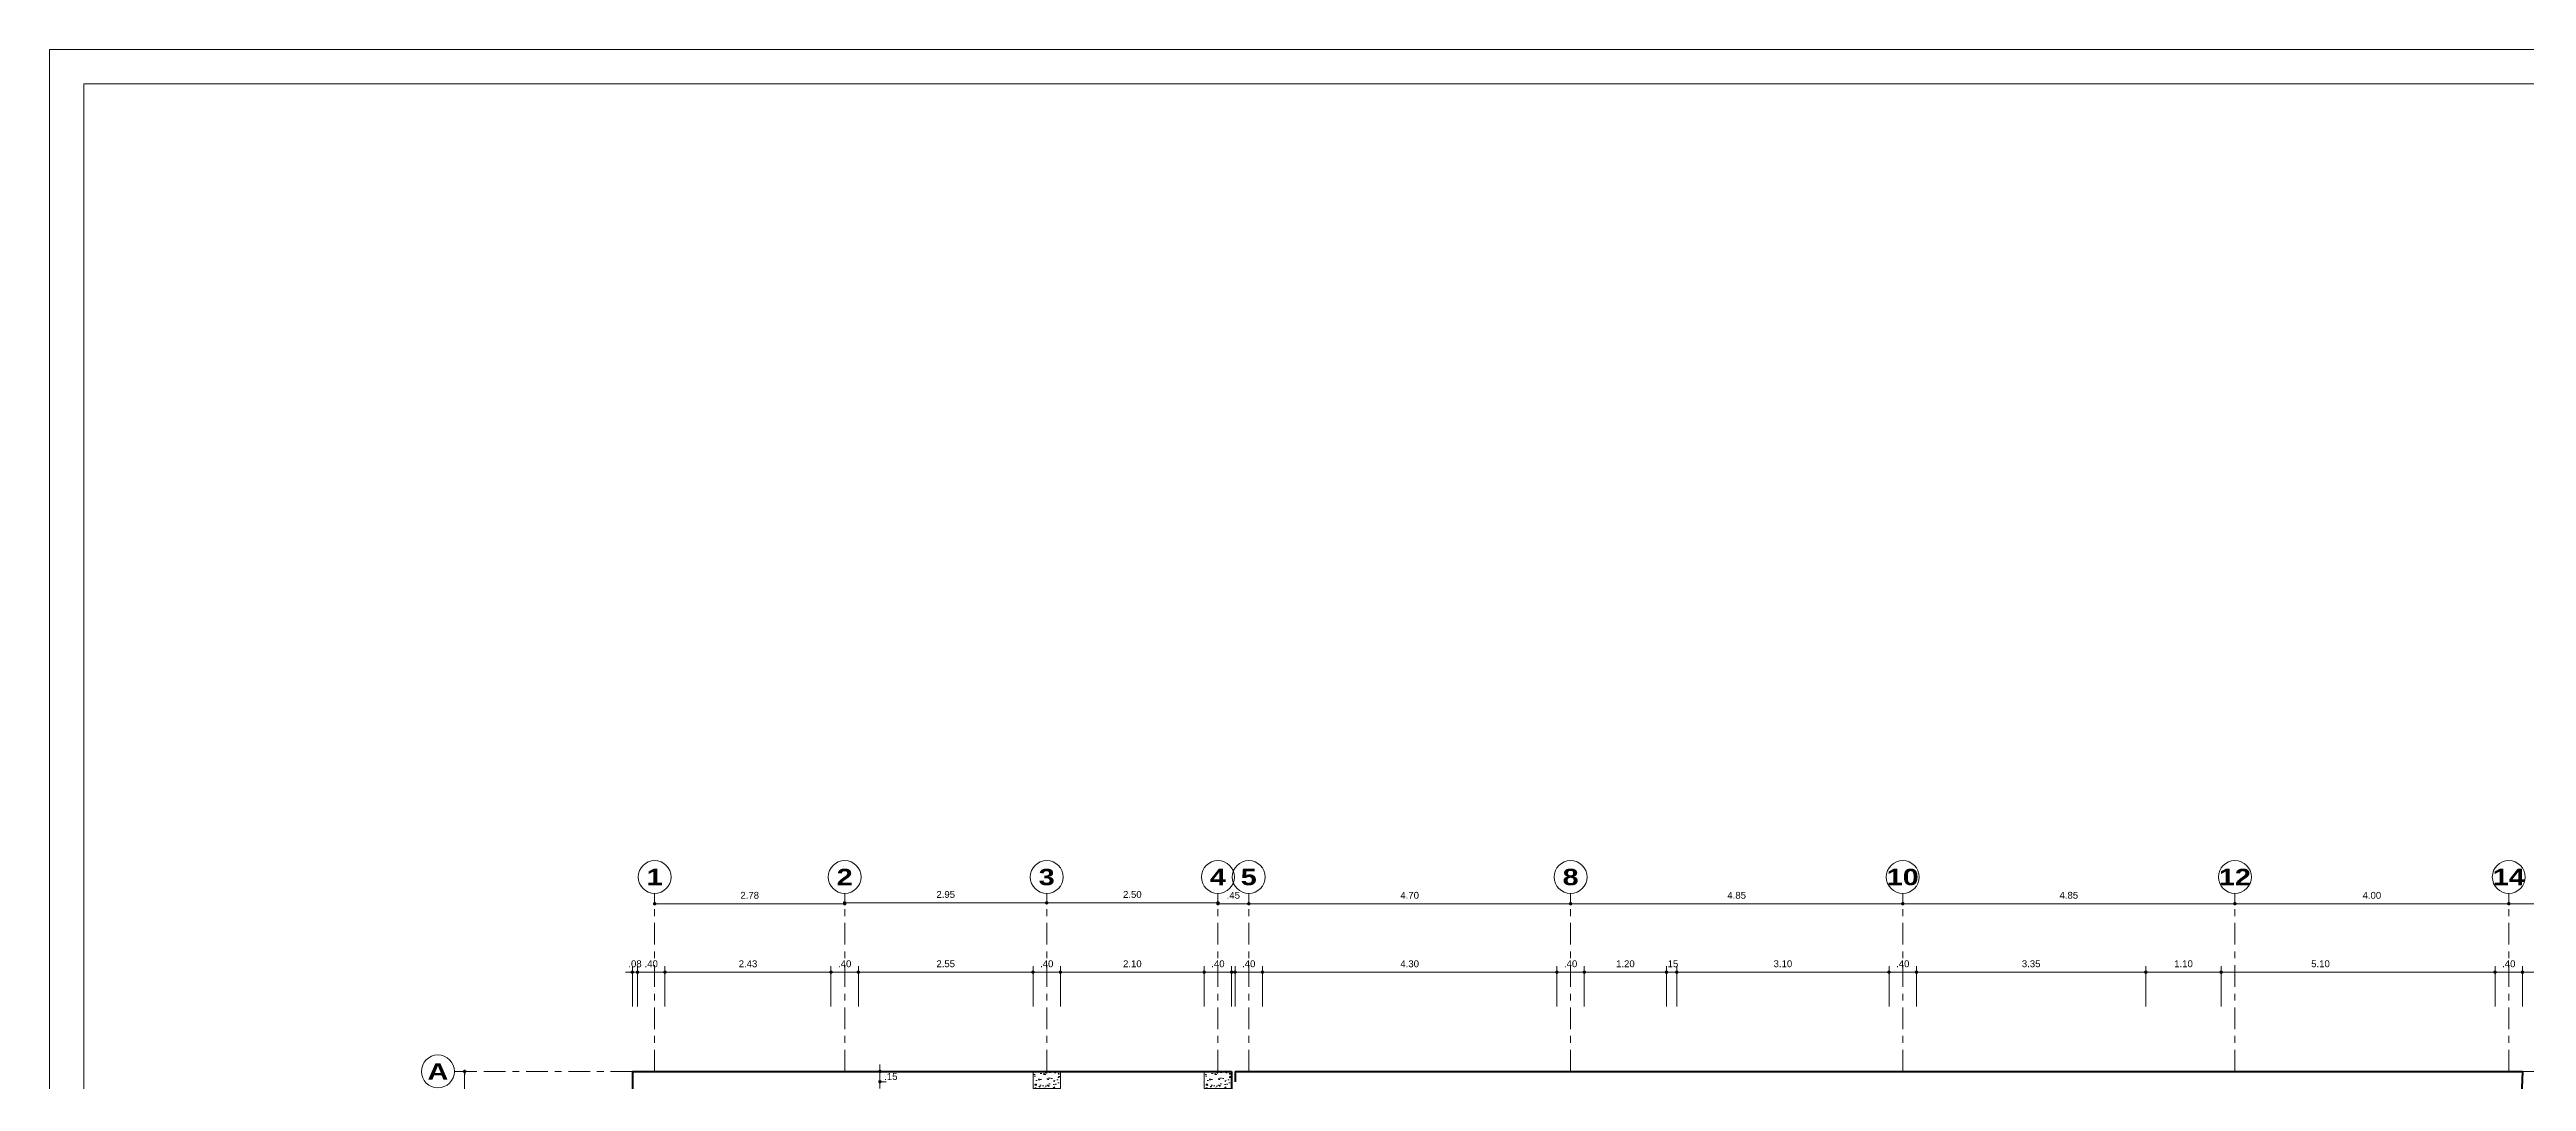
# Model space of a CAD drawing. Header units: millimetres. Extents: x 2178 to 2304, y 1220 to 1359.
# Drawn here: x 2244.6 to 2280.77, y 1343.62 to 1358.69 of the extents above; entities that cross this region are included whole.
import ezdxf
from ezdxf.enums import TextEntityAlignment as Align

# ---------------------------------------------------------------- set-up
doc = ezdxf.new("R2010")
doc.units = ezdxf.units.MM
doc.linetypes.add('CENTER', pattern=[50.8, 31.75, -6.35, 6.35, -6.35])
doc.layers.get('0').update_dxf_attribs({"lineweight": 0})
for name, color, linetype, lineweight in [('COTAS', 40, 'Continuous', 20), ('Ejes22', 50, 'CENTER', 9), ('muros bajos', 2, 'Continuous', 25), ('PLUMA 4', 5, 'Continuous', 40), ('PLUMA 7', 10, 'Continuous', 0)]:
    doc.layers.add(name, color=color, linetype=linetype, lineweight=lineweight)
doc.styles.add('ARIAL', font='arial.ttf')
doc.styles.add('ARIALCH', font='arialbd.ttf', dxfattribs={"width": 1.25})
doc.dimstyles.new('RPM 50', dxfattribs={"dimtxt": 0.1, "dimasz": 0.05, "dimexe": 0.0885, "dimexo": 0.1535, "dimgap": 0.071, "dimtad": 2, "dimtih": 1, "dimtoh": 1, "dimzin": 4, "dimdsep": 46, "dimtxsty": 'ARIAL', "dimblk": 'DOT', "dimcen": 0.4, "dimdle": 0.25, "dimclrd": 8, "dimclre": 8, "dimclrt": 9, "dimadec": 0, "dimazin": 0, "dimtfac": 1, "dimtix": 1, "dimtmove": 0, "dimatfit": 3, "dimldrblk": 'DOT', "dimfxl": 0, "dimlwd": 0, "dimlwe": 0, "dimarcsym": 0})

# ---------------------------------------------------------------- blocks, each defined once
blk = doc.blocks.new('_DOT')
at = {"color": 0, "linetype": 'ByBlock'}
blk.add_line((-0.5, 0), (-1, 0), dxfattribs=at)
at = {"color": 0, "linetype": 'ByBlock', "const_width": 0.5}
blk.add_lwpolyline([(-0.25, 0, 1), (0.25, 0, 1)], format="xyb", close=True, dxfattribs=at)
blk = doc.blocks.new('*D794')
at = {"layer": 'Defpoints', "color": 0}
for p in [(2250.662, 1343.766), (2250.662, 1343.766), (2250.662, 1340.191)]:
    blk.add_point(p, dxfattribs=at)
at = {"layer": 'muros bajos', "color": 8, "lineweight": 0}
for p, q in [((2250.662, 1343.766), (2250.751, 1343.766)), ((2250.662, 1340.241), (2250.662, 1343.716)), ((2250.662, 1340.191), (2250.751, 1340.191))]:
    blk.add_line(p, q, dxfattribs=at)
at = {"layer": 'muros bajos', "color": 8, "lineweight": 0, "xscale": 0.05, "yscale": 0.05, "zscale": 0.05}
for p, rotation in [((2250.662, 1343.766), 90), ((2250.662, 1340.191), 270)]:
    blk.add_blockref('_DOT', p, dxfattribs=dict(at, rotation=rotation))
at = {"layer": 'muros bajos', "color": 9, "insert": (2250.863, 1341.978), "char_height": 0.1, "attachment_point": 5, "style": 'ARIAL'}
blk.add_mtext('3.58', dxfattribs=at)
blk = doc.blocks.new('*D796')
at = {"color": 8, "lineweight": 0}
for p, q in [((2253.437, 1346.216), (2253.437, 1346.304)), ((2253.487, 1346.216), (2256.162, 1346.216)), ((2256.212, 1346.216), (2256.212, 1346.304))]:
    blk.add_line(p, q, dxfattribs=at)
at = {"layer": 'Defpoints', "color": 0}
for p in [(2256.212, 1346.216), (2253.437, 1346.14), (2256.212, 1346.14)]:
    blk.add_point(p, dxfattribs=at)
at = {"color": 8, "lineweight": 0, "xscale": 0.05, "yscale": 0.05, "zscale": 0.05, "rotation": 180}
blk.add_blockref('_DOT', (2253.437, 1346.216), dxfattribs=at)
at = {"color": 8, "lineweight": 0, "xscale": 0.05, "yscale": 0.05, "zscale": 0.05}
blk.add_blockref('_DOT', (2256.212, 1346.216), dxfattribs=at)
at = {"color": 9, "insert": (2254.825, 1346.338), "char_height": 0.1, "attachment_point": 5, "style": 'ARIAL'}
blk.add_mtext('2.78', dxfattribs=at)
blk = doc.blocks.new('*D856')
at = {"color": 8, "lineweight": 0}
for p, q in [((2256.212, 1346.229), (2256.212, 1346.317)), ((2256.262, 1346.229), (2259.112, 1346.229)), ((2259.162, 1346.229), (2259.162, 1346.317))]:
    blk.add_line(p, q, dxfattribs=at)
at = {"layer": 'Defpoints', "color": 0}
for p in [(2259.162, 1346.229), (2259.162, 1346.229), (2256.212, 1346.14)]:
    blk.add_point(p, dxfattribs=at)
at = {"color": 8, "lineweight": 0, "xscale": 0.05, "yscale": 0.05, "zscale": 0.05, "rotation": 180}
blk.add_blockref('_DOT', (2256.212, 1346.229), dxfattribs=at)
at = {"color": 8, "lineweight": 0, "xscale": 0.05, "yscale": 0.05, "zscale": 0.05}
blk.add_blockref('_DOT', (2259.162, 1346.229), dxfattribs=at)
at = {"color": 9, "insert": (2257.687, 1346.351), "char_height": 0.1, "attachment_point": 5, "style": 'ARIAL'}
blk.add_mtext('2.95', dxfattribs=at)
blk = doc.blocks.new('*D857')
at = {"color": 8, "lineweight": 0}
for p, q in [((2259.162, 1346.229), (2259.162, 1346.317)), ((2259.212, 1346.229), (2261.612, 1346.229)), ((2261.662, 1346.229), (2261.662, 1346.317))]:
    blk.add_line(p, q, dxfattribs=at)
at = {"layer": 'Defpoints', "color": 0}
for p in [(2259.162, 1346.229), (2261.662, 1346.229), (2261.662, 1346.216)]:
    blk.add_point(p, dxfattribs=at)
at = {"color": 8, "lineweight": 0, "xscale": 0.05, "yscale": 0.05, "zscale": 0.05, "rotation": 180}
blk.add_blockref('_DOT', (2259.162, 1346.229), dxfattribs=at)
at = {"color": 8, "lineweight": 0, "xscale": 0.05, "yscale": 0.05, "zscale": 0.05}
blk.add_blockref('_DOT', (2261.662, 1346.229), dxfattribs=at)
at = {"color": 9, "insert": (2260.412, 1346.351), "char_height": 0.1, "attachment_point": 5, "style": 'ARIAL'}
blk.add_mtext('2.50', dxfattribs=at)
blk = doc.blocks.new('*D858')
at = {"color": 8, "lineweight": 0}
for p, q in [((2261.662, 1346.216), (2261.662, 1346.304)), ((2261.712, 1346.216), (2262.062, 1346.216)), ((2262.112, 1346.216), (2262.112, 1346.304))]:
    blk.add_line(p, q, dxfattribs=at)
at = {"layer": 'Defpoints', "color": 0}
for p in [(2261.662, 1346.216), (2262.112, 1346.216), (2262.112, 1346.216)]:
    blk.add_point(p, dxfattribs=at)
at = {"color": 8, "lineweight": 0, "xscale": 0.05, "yscale": 0.05, "zscale": 0.05, "rotation": 180}
blk.add_blockref('_DOT', (2261.662, 1346.216), dxfattribs=at)
at = {"color": 8, "lineweight": 0, "xscale": 0.05, "yscale": 0.05, "zscale": 0.05}
blk.add_blockref('_DOT', (2262.112, 1346.216), dxfattribs=at)
at = {"color": 9, "insert": (2261.887, 1346.338), "char_height": 0.1, "attachment_point": 5, "style": 'ARIAL'}
blk.add_mtext('.45', dxfattribs=at)
blk = doc.blocks.new('*D859')
at = {"color": 8, "lineweight": 0}
for p, q in [((2262.112, 1346.216), (2262.112, 1346.304)), ((2262.162, 1346.216), (2266.762, 1346.216)), ((2266.812, 1346.216), (2266.812, 1346.304))]:
    blk.add_line(p, q, dxfattribs=at)
at = {"layer": 'Defpoints', "color": 0}
for p in [(2262.112, 1346.216), (2266.812, 1346.216), (2266.812, 1346.216)]:
    blk.add_point(p, dxfattribs=at)
at = {"color": 8, "lineweight": 0, "xscale": 0.05, "yscale": 0.05, "zscale": 0.05, "rotation": 180}
blk.add_blockref('_DOT', (2262.112, 1346.216), dxfattribs=at)
at = {"color": 8, "lineweight": 0, "xscale": 0.05, "yscale": 0.05, "zscale": 0.05}
blk.add_blockref('_DOT', (2266.812, 1346.216), dxfattribs=at)
at = {"color": 9, "insert": (2264.462, 1346.338), "char_height": 0.1, "attachment_point": 5, "style": 'ARIAL'}
blk.add_mtext('4.70', dxfattribs=at)
blk = doc.blocks.new('*D860')
at = {"color": 8, "lineweight": 0}
for p, q in [((2266.812, 1346.216), (2266.812, 1346.304)), ((2266.862, 1346.216), (2271.612, 1346.216)), ((2271.662, 1346.216), (2271.662, 1346.304))]:
    blk.add_line(p, q, dxfattribs=at)
at = {"layer": 'Defpoints', "color": 0}
for p in [(2266.812, 1346.216), (2271.662, 1346.216), (2271.662, 1346.216)]:
    blk.add_point(p, dxfattribs=at)
at = {"color": 8, "lineweight": 0, "xscale": 0.05, "yscale": 0.05, "zscale": 0.05, "rotation": 180}
blk.add_blockref('_DOT', (2266.812, 1346.216), dxfattribs=at)
at = {"color": 8, "lineweight": 0, "xscale": 0.05, "yscale": 0.05, "zscale": 0.05}
blk.add_blockref('_DOT', (2271.662, 1346.216), dxfattribs=at)
at = {"color": 9, "insert": (2269.237, 1346.338), "char_height": 0.1, "attachment_point": 5, "style": 'ARIAL'}
blk.add_mtext('4.85', dxfattribs=at)
blk = doc.blocks.new('*D861')
at = {"color": 8, "lineweight": 0}
for p, q in [((2271.662, 1346.216), (2271.662, 1346.304)), ((2271.712, 1346.216), (2276.462, 1346.216)), ((2276.512, 1346.216), (2276.512, 1346.304))]:
    blk.add_line(p, q, dxfattribs=at)
at = {"layer": 'Defpoints', "color": 0}
for p in [(2271.662, 1346.216), (2276.512, 1346.216), (2276.512, 1346.216)]:
    blk.add_point(p, dxfattribs=at)
at = {"color": 8, "lineweight": 0, "xscale": 0.05, "yscale": 0.05, "zscale": 0.05, "rotation": 180}
blk.add_blockref('_DOT', (2271.662, 1346.216), dxfattribs=at)
at = {"color": 8, "lineweight": 0, "xscale": 0.05, "yscale": 0.05, "zscale": 0.05}
blk.add_blockref('_DOT', (2276.512, 1346.216), dxfattribs=at)
at = {"color": 9, "insert": (2274.087, 1346.338), "char_height": 0.1, "attachment_point": 5, "style": 'ARIAL'}
blk.add_mtext('4.85', dxfattribs=at)
blk = doc.blocks.new('*D862')
at = {"color": 8, "lineweight": 0}
for p, q in [((2276.512, 1346.216), (2276.512, 1346.304)), ((2276.562, 1346.216), (2280.461, 1346.216)), ((2280.511, 1346.216), (2280.511, 1346.304))]:
    blk.add_line(p, q, dxfattribs=at)
at = {"layer": 'Defpoints', "color": 0}
for p in [(2276.512, 1346.216), (2280.511, 1346.216), (2280.511, 1346.216)]:
    blk.add_point(p, dxfattribs=at)
at = {"color": 8, "lineweight": 0, "xscale": 0.05, "yscale": 0.05, "zscale": 0.05, "rotation": 180}
blk.add_blockref('_DOT', (2276.512, 1346.216), dxfattribs=at)
at = {"color": 8, "lineweight": 0, "xscale": 0.05, "yscale": 0.05, "zscale": 0.05}
blk.add_blockref('_DOT', (2280.511, 1346.216), dxfattribs=at)
at = {"color": 9, "insert": (2278.512, 1346.338), "char_height": 0.1, "attachment_point": 5, "style": 'ARIAL'}
blk.add_mtext('4.00', dxfattribs=at)
blk = doc.blocks.new('*D863')
at = {"color": 8, "lineweight": 0}
for p, q in [((2280.511, 1346.216), (2280.511, 1346.304)), ((2280.561, 1346.216), (2285.612, 1346.216)), ((2285.662, 1346.127), (2285.662, 1346.304))]:
    blk.add_line(p, q, dxfattribs=at)
at = {"layer": 'Defpoints', "color": 0}
for p in [(2280.511, 1346.216), (2285.662, 1346.216), (2285.662, 1345.973)]:
    blk.add_point(p, dxfattribs=at)
at = {"color": 8, "lineweight": 0, "xscale": 0.05, "yscale": 0.05, "zscale": 0.05, "rotation": 180}
blk.add_blockref('_DOT', (2280.511, 1346.216), dxfattribs=at)
at = {"color": 8, "lineweight": 0, "xscale": 0.05, "yscale": 0.05, "zscale": 0.05}
blk.add_blockref('_DOT', (2285.662, 1346.216), dxfattribs=at)
at = {"color": 9, "insert": (2283.087, 1346.338), "char_height": 0.1, "attachment_point": 5, "style": 'ARIAL'}
blk.add_mtext('5.15', dxfattribs=at)
blk = doc.blocks.new('*D870')
at = {"color": 8, "lineweight": 0}
for p, q in [((2253.062, 1345.216), (2253.012, 1345.216)), ((2253.112, 1344.716), (2253.112, 1345.304)), ((2253.112, 1345.216), (2253.187, 1345.216)), ((2253.187, 1344.716), (2253.187, 1345.304)), ((2253.237, 1345.216), (2253.287, 1345.216))]:
    blk.add_line(p, q, dxfattribs=at)
at = {"layer": 'Defpoints', "color": 0}
for p in [(2253.187, 1345.216), (2253.112, 1343.766), (2253.187, 1343.766)]:
    blk.add_point(p, dxfattribs=at)
at = {"color": 8, "lineweight": 0, "xscale": 0.05, "yscale": 0.05, "zscale": 0.05}
blk.add_blockref('_DOT', (2253.112, 1345.216), dxfattribs=at)
at = {"color": 8, "lineweight": 0, "xscale": 0.05, "yscale": 0.05, "zscale": 0.05, "rotation": 180}
blk.add_blockref('_DOT', (2253.187, 1345.216), dxfattribs=at)
at = {"color": 9, "insert": (2253.15, 1345.338), "char_height": 0.1, "attachment_point": 5, "style": 'ARIAL'}
blk.add_mtext('.08', dxfattribs=at)
blk = doc.blocks.new('*D829')
at = {"color": 8, "lineweight": 0}
for p, q in [((2253.187, 1344.716), (2253.187, 1345.304)), ((2253.237, 1345.216), (2253.537, 1345.216)), ((2253.587, 1344.716), (2253.587, 1345.304))]:
    blk.add_line(p, q, dxfattribs=at)
at = {"layer": 'Defpoints', "color": 0}
for p in [(2253.587, 1345.216), (2253.187, 1343.766), (2253.587, 1343.766)]:
    blk.add_point(p, dxfattribs=at)
at = {"color": 8, "lineweight": 0, "xscale": 0.05, "yscale": 0.05, "zscale": 0.05, "rotation": 180}
blk.add_blockref('_DOT', (2253.187, 1345.216), dxfattribs=at)
at = {"color": 8, "lineweight": 0, "xscale": 0.05, "yscale": 0.05, "zscale": 0.05}
blk.add_blockref('_DOT', (2253.587, 1345.216), dxfattribs=at)
at = {"color": 9, "insert": (2253.387, 1345.338), "char_height": 0.1, "attachment_point": 5, "style": 'ARIAL'}
blk.add_mtext('.40', dxfattribs=at)
blk = doc.blocks.new('*D830')
at = {"color": 8, "lineweight": 0}
for p, q in [((2253.587, 1344.716), (2253.587, 1345.304)), ((2253.637, 1345.216), (2255.962, 1345.216)), ((2256.012, 1344.716), (2256.012, 1345.304))]:
    blk.add_line(p, q, dxfattribs=at)
at = {"layer": 'Defpoints', "color": 0}
for p in [(2256.012, 1345.216), (2253.587, 1343.766), (2256.012, 1343.766)]:
    blk.add_point(p, dxfattribs=at)
at = {"color": 8, "lineweight": 0, "xscale": 0.05, "yscale": 0.05, "zscale": 0.05, "rotation": 180}
blk.add_blockref('_DOT', (2253.587, 1345.216), dxfattribs=at)
at = {"color": 8, "lineweight": 0, "xscale": 0.05, "yscale": 0.05, "zscale": 0.05}
blk.add_blockref('_DOT', (2256.012, 1345.216), dxfattribs=at)
at = {"color": 9, "insert": (2254.8, 1345.338), "char_height": 0.1, "attachment_point": 5, "style": 'ARIAL'}
blk.add_mtext('2.43', dxfattribs=at)
blk = doc.blocks.new('*D831')
at = {"color": 8, "lineweight": 0}
for p, q in [((2256.012, 1344.716), (2256.012, 1345.304)), ((2256.062, 1345.216), (2256.362, 1345.216)), ((2256.412, 1344.716), (2256.412, 1345.304))]:
    blk.add_line(p, q, dxfattribs=at)
at = {"layer": 'Defpoints', "color": 0}
for p in [(2256.412, 1345.216), (2256.012, 1343.766), (2256.412, 1343.766)]:
    blk.add_point(p, dxfattribs=at)
at = {"color": 8, "lineweight": 0, "xscale": 0.05, "yscale": 0.05, "zscale": 0.05, "rotation": 180}
blk.add_blockref('_DOT', (2256.012, 1345.216), dxfattribs=at)
at = {"color": 8, "lineweight": 0, "xscale": 0.05, "yscale": 0.05, "zscale": 0.05}
blk.add_blockref('_DOT', (2256.412, 1345.216), dxfattribs=at)
at = {"color": 9, "insert": (2256.212, 1345.338), "char_height": 0.1, "attachment_point": 5, "style": 'ARIAL'}
blk.add_mtext('.40', dxfattribs=at)
blk = doc.blocks.new('*D871')
at = {"color": 8, "lineweight": 0}
for p, q in [((2256.412, 1344.716), (2256.412, 1345.304)), ((2256.462, 1345.216), (2258.912, 1345.216)), ((2258.962, 1344.716), (2258.962, 1345.304))]:
    blk.add_line(p, q, dxfattribs=at)
at = {"layer": 'Defpoints', "color": 0}
for p in [(2258.962, 1345.216), (2256.412, 1343.766), (2258.962, 1343.766)]:
    blk.add_point(p, dxfattribs=at)
at = {"color": 8, "lineweight": 0, "xscale": 0.05, "yscale": 0.05, "zscale": 0.05, "rotation": 180}
blk.add_blockref('_DOT', (2256.412, 1345.216), dxfattribs=at)
at = {"color": 8, "lineweight": 0, "xscale": 0.05, "yscale": 0.05, "zscale": 0.05}
blk.add_blockref('_DOT', (2258.962, 1345.216), dxfattribs=at)
at = {"color": 9, "insert": (2257.687, 1345.338), "char_height": 0.1, "attachment_point": 5, "style": 'ARIAL'}
blk.add_mtext('2.55', dxfattribs=at)
blk = doc.blocks.new('*D872')
at = {"color": 8, "lineweight": 0}
for p, q in [((2258.962, 1344.716), (2258.962, 1345.304)), ((2259.012, 1345.216), (2259.312, 1345.216)), ((2259.362, 1344.716), (2259.362, 1345.304))]:
    blk.add_line(p, q, dxfattribs=at)
at = {"layer": 'Defpoints', "color": 0}
for p in [(2259.362, 1345.216), (2258.962, 1343.766), (2259.362, 1343.766)]:
    blk.add_point(p, dxfattribs=at)
at = {"color": 8, "lineweight": 0, "xscale": 0.05, "yscale": 0.05, "zscale": 0.05, "rotation": 180}
blk.add_blockref('_DOT', (2258.962, 1345.216), dxfattribs=at)
at = {"color": 8, "lineweight": 0, "xscale": 0.05, "yscale": 0.05, "zscale": 0.05}
blk.add_blockref('_DOT', (2259.362, 1345.216), dxfattribs=at)
at = {"color": 9, "insert": (2259.162, 1345.338), "char_height": 0.1, "attachment_point": 5, "style": 'ARIAL'}
blk.add_mtext('.40', dxfattribs=at)
blk = doc.blocks.new('*D873')
at = {"color": 8, "lineweight": 0}
for p, q in [((2261.462, 1344.716), (2261.462, 1345.304)), ((2261.512, 1345.216), (2261.812, 1345.216)), ((2261.862, 1344.716), (2261.862, 1345.304))]:
    blk.add_line(p, q, dxfattribs=at)
at = {"layer": 'Defpoints', "color": 0}
for p in [(2261.862, 1345.216), (2261.462, 1343.766), (2261.862, 1343.766)]:
    blk.add_point(p, dxfattribs=at)
at = {"color": 8, "lineweight": 0, "xscale": 0.05, "yscale": 0.05, "zscale": 0.05, "rotation": 180}
blk.add_blockref('_DOT', (2261.462, 1345.216), dxfattribs=at)
at = {"color": 8, "lineweight": 0, "xscale": 0.05, "yscale": 0.05, "zscale": 0.05}
blk.add_blockref('_DOT', (2261.862, 1345.216), dxfattribs=at)
at = {"color": 9, "insert": (2261.662, 1345.338), "char_height": 0.1, "attachment_point": 5, "style": 'ARIAL'}
blk.add_mtext('.40', dxfattribs=at)
blk = doc.blocks.new('*D832')
at = {"color": 8, "lineweight": 0}
for p, q in [((2261.912, 1344.716), (2261.912, 1345.304)), ((2261.962, 1345.216), (2262.262, 1345.216)), ((2262.312, 1344.716), (2262.312, 1345.304))]:
    blk.add_line(p, q, dxfattribs=at)
at = {"layer": 'Defpoints', "color": 0}
for p in [(2262.312, 1345.216), (2261.912, 1343.766), (2262.312, 1343.766)]:
    blk.add_point(p, dxfattribs=at)
at = {"color": 8, "lineweight": 0, "xscale": 0.05, "yscale": 0.05, "zscale": 0.05, "rotation": 180}
blk.add_blockref('_DOT', (2261.912, 1345.216), dxfattribs=at)
at = {"color": 8, "lineweight": 0, "xscale": 0.05, "yscale": 0.05, "zscale": 0.05}
blk.add_blockref('_DOT', (2262.312, 1345.216), dxfattribs=at)
at = {"color": 9, "insert": (2262.112, 1345.338), "char_height": 0.1, "attachment_point": 5, "style": 'ARIAL'}
blk.add_mtext('.40', dxfattribs=at)
blk = doc.blocks.new('*D833')
at = {"color": 8, "lineweight": 0}
for p, q in [((2262.312, 1344.716), (2262.312, 1345.304)), ((2262.362, 1345.216), (2266.562, 1345.216)), ((2266.612, 1344.716), (2266.612, 1345.304))]:
    blk.add_line(p, q, dxfattribs=at)
at = {"layer": 'Defpoints', "color": 0}
for p in [(2266.612, 1345.216), (2262.312, 1343.766), (2266.612, 1343.766)]:
    blk.add_point(p, dxfattribs=at)
at = {"color": 8, "lineweight": 0, "xscale": 0.05, "yscale": 0.05, "zscale": 0.05, "rotation": 180}
blk.add_blockref('_DOT', (2262.312, 1345.216), dxfattribs=at)
at = {"color": 8, "lineweight": 0, "xscale": 0.05, "yscale": 0.05, "zscale": 0.05}
blk.add_blockref('_DOT', (2266.612, 1345.216), dxfattribs=at)
at = {"color": 9, "insert": (2264.462, 1345.338), "char_height": 0.1, "attachment_point": 5, "style": 'ARIAL'}
blk.add_mtext('4.30', dxfattribs=at)
blk = doc.blocks.new('*D834')
at = {"color": 8, "lineweight": 0}
for p, q in [((2266.612, 1344.716), (2266.612, 1345.304)), ((2266.662, 1345.216), (2266.962, 1345.216)), ((2267.012, 1344.716), (2267.012, 1345.304))]:
    blk.add_line(p, q, dxfattribs=at)
at = {"layer": 'Defpoints', "color": 0}
for p in [(2267.012, 1345.216), (2266.612, 1343.766), (2267.012, 1343.766)]:
    blk.add_point(p, dxfattribs=at)
at = {"color": 8, "lineweight": 0, "xscale": 0.05, "yscale": 0.05, "zscale": 0.05, "rotation": 180}
blk.add_blockref('_DOT', (2266.612, 1345.216), dxfattribs=at)
at = {"color": 8, "lineweight": 0, "xscale": 0.05, "yscale": 0.05, "zscale": 0.05}
blk.add_blockref('_DOT', (2267.012, 1345.216), dxfattribs=at)
at = {"color": 9, "insert": (2266.812, 1345.338), "char_height": 0.1, "attachment_point": 5, "style": 'ARIAL'}
blk.add_mtext('.40', dxfattribs=at)
blk = doc.blocks.new('*D835')
at = {"color": 8, "lineweight": 0}
for p, q in [((2267.012, 1344.716), (2267.012, 1345.304)), ((2267.062, 1345.216), (2268.162, 1345.216)), ((2268.212, 1344.716), (2268.212, 1345.304))]:
    blk.add_line(p, q, dxfattribs=at)
at = {"layer": 'Defpoints', "color": 0}
for p in [(2268.212, 1345.216), (2267.012, 1343.766), (2268.212, 1343.616)]:
    blk.add_point(p, dxfattribs=at)
at = {"color": 8, "lineweight": 0, "xscale": 0.05, "yscale": 0.05, "zscale": 0.05, "rotation": 180}
blk.add_blockref('_DOT', (2267.012, 1345.216), dxfattribs=at)
at = {"color": 8, "lineweight": 0, "xscale": 0.05, "yscale": 0.05, "zscale": 0.05}
blk.add_blockref('_DOT', (2268.212, 1345.216), dxfattribs=at)
at = {"color": 9, "insert": (2267.612, 1345.338), "char_height": 0.1, "attachment_point": 5, "style": 'ARIAL'}
blk.add_mtext('1.20', dxfattribs=at)
blk = doc.blocks.new('*D836')
at = {"color": 8, "lineweight": 0}
for p, q in [((2268.162, 1345.216), (2268.112, 1345.216)), ((2268.212, 1344.716), (2268.212, 1345.304)), ((2268.212, 1345.216), (2268.362, 1345.216)), ((2268.362, 1344.716), (2268.362, 1345.304)), ((2268.412, 1345.216), (2268.462, 1345.216))]:
    blk.add_line(p, q, dxfattribs=at)
at = {"layer": 'Defpoints', "color": 0}
for p in [(2268.362, 1345.216), (2268.212, 1343.616), (2268.362, 1343.623)]:
    blk.add_point(p, dxfattribs=at)
at = {"color": 8, "lineweight": 0, "xscale": 0.05, "yscale": 0.05, "zscale": 0.05}
blk.add_blockref('_DOT', (2268.212, 1345.216), dxfattribs=at)
at = {"color": 8, "lineweight": 0, "xscale": 0.05, "yscale": 0.05, "zscale": 0.05, "rotation": 180}
blk.add_blockref('_DOT', (2268.362, 1345.216), dxfattribs=at)
at = {"color": 9, "insert": (2268.287, 1345.338), "char_height": 0.1, "attachment_point": 5, "style": 'ARIAL'}
blk.add_mtext('.15', dxfattribs=at)
blk = doc.blocks.new('*D837')
at = {"color": 8, "lineweight": 0}
for p, q in [((2268.362, 1344.716), (2268.362, 1345.304)), ((2268.412, 1345.216), (2271.412, 1345.216)), ((2271.462, 1344.716), (2271.462, 1345.304))]:
    blk.add_line(p, q, dxfattribs=at)
at = {"layer": 'Defpoints', "color": 0}
for p in [(2271.462, 1345.216), (2271.462, 1343.766), (2268.362, 1343.623)]:
    blk.add_point(p, dxfattribs=at)
at = {"color": 8, "lineweight": 0, "xscale": 0.05, "yscale": 0.05, "zscale": 0.05, "rotation": 180}
blk.add_blockref('_DOT', (2268.362, 1345.216), dxfattribs=at)
at = {"color": 8, "lineweight": 0, "xscale": 0.05, "yscale": 0.05, "zscale": 0.05}
blk.add_blockref('_DOT', (2271.462, 1345.216), dxfattribs=at)
at = {"color": 9, "insert": (2269.912, 1345.338), "char_height": 0.1, "attachment_point": 5, "style": 'ARIAL'}
blk.add_mtext('3.10', dxfattribs=at)
blk = doc.blocks.new('*D838')
at = {"color": 8, "lineweight": 0}
for p, q in [((2271.462, 1344.716), (2271.462, 1345.304)), ((2271.512, 1345.216), (2271.812, 1345.216)), ((2271.862, 1344.716), (2271.862, 1345.304))]:
    blk.add_line(p, q, dxfattribs=at)
at = {"layer": 'Defpoints', "color": 0}
for p in [(2271.862, 1345.216), (2271.462, 1343.766), (2271.862, 1343.766)]:
    blk.add_point(p, dxfattribs=at)
at = {"color": 8, "lineweight": 0, "xscale": 0.05, "yscale": 0.05, "zscale": 0.05, "rotation": 180}
blk.add_blockref('_DOT', (2271.462, 1345.216), dxfattribs=at)
at = {"color": 8, "lineweight": 0, "xscale": 0.05, "yscale": 0.05, "zscale": 0.05}
blk.add_blockref('_DOT', (2271.862, 1345.216), dxfattribs=at)
at = {"color": 9, "insert": (2271.662, 1345.338), "char_height": 0.1, "attachment_point": 5, "style": 'ARIAL'}
blk.add_mtext('.40', dxfattribs=at)
blk = doc.blocks.new('*D839')
at = {"color": 8, "lineweight": 0}
for p, q in [((2271.862, 1344.716), (2271.862, 1345.304)), ((2271.912, 1345.216), (2275.162, 1345.216)), ((2275.212, 1344.716), (2275.212, 1345.304))]:
    blk.add_line(p, q, dxfattribs=at)
at = {"layer": 'Defpoints', "color": 0}
for p in [(2275.212, 1345.216), (2271.862, 1343.766), (2275.212, 1343.766)]:
    blk.add_point(p, dxfattribs=at)
at = {"color": 8, "lineweight": 0, "xscale": 0.05, "yscale": 0.05, "zscale": 0.05, "rotation": 180}
blk.add_blockref('_DOT', (2271.862, 1345.216), dxfattribs=at)
at = {"color": 8, "lineweight": 0, "xscale": 0.05, "yscale": 0.05, "zscale": 0.05}
blk.add_blockref('_DOT', (2275.212, 1345.216), dxfattribs=at)
at = {"color": 9, "insert": (2273.537, 1345.338), "char_height": 0.1, "attachment_point": 5, "style": 'ARIAL'}
blk.add_mtext('3.35', dxfattribs=at)
blk = doc.blocks.new('*D874')
at = {"color": 8, "lineweight": 0}
for p, q in [((2275.212, 1344.716), (2275.212, 1345.304)), ((2276.262, 1345.216), (2275.262, 1345.216)), ((2276.312, 1344.716), (2276.312, 1345.304))]:
    blk.add_line(p, q, dxfattribs=at)
at = {"layer": 'Defpoints', "color": 0}
for p in [(2275.212, 1345.216), (2275.212, 1343.616), (2276.312, 1343.616)]:
    blk.add_point(p, dxfattribs=at)
at = {"color": 8, "lineweight": 0, "xscale": 0.05, "yscale": 0.05, "zscale": 0.05, "rotation": 180}
blk.add_blockref('_DOT', (2275.212, 1345.216), dxfattribs=at)
at = {"color": 8, "lineweight": 0, "xscale": 0.05, "yscale": 0.05, "zscale": 0.05}
blk.add_blockref('_DOT', (2276.312, 1345.216), dxfattribs=at)
at = {"color": 9, "insert": (2275.762, 1345.338), "char_height": 0.1, "attachment_point": 5, "style": 'ARIAL'}
blk.add_mtext('1.10', dxfattribs=at)
blk = doc.blocks.new('*D875')
at = {"color": 8, "lineweight": 0}
for p, q in [((2275.212, 1344.716), (2275.212, 1345.304)), ((2275.262, 1345.216), (2280.261, 1345.216)), ((2280.311, 1344.716), (2280.311, 1345.304))]:
    blk.add_line(p, q, dxfattribs=at)
at = {"layer": 'Defpoints', "color": 0}
for p in [(2280.311, 1345.216), (2280.311, 1343.766), (2275.212, 1343.616)]:
    blk.add_point(p, dxfattribs=at)
at = {"color": 8, "lineweight": 0, "xscale": 0.05, "yscale": 0.05, "zscale": 0.05, "rotation": 180}
blk.add_blockref('_DOT', (2275.212, 1345.216), dxfattribs=at)
at = {"color": 8, "lineweight": 0, "xscale": 0.05, "yscale": 0.05, "zscale": 0.05}
blk.add_blockref('_DOT', (2280.311, 1345.216), dxfattribs=at)
at = {"color": 9, "insert": (2277.762, 1345.338), "char_height": 0.1, "attachment_point": 5, "style": 'ARIAL'}
blk.add_mtext('5.10', dxfattribs=at)
blk = doc.blocks.new('*D882')
at = {"color": 8, "lineweight": 0}
for p, q in [((2280.311, 1344.716), (2280.311, 1345.304)), ((2280.361, 1345.216), (2280.661, 1345.216)), ((2280.711, 1344.716), (2280.711, 1345.304))]:
    blk.add_line(p, q, dxfattribs=at)
at = {"layer": 'Defpoints', "color": 0}
for p in [(2280.711, 1345.216), (2280.311, 1343.766), (2280.711, 1343.766)]:
    blk.add_point(p, dxfattribs=at)
at = {"color": 8, "lineweight": 0, "xscale": 0.05, "yscale": 0.05, "zscale": 0.05, "rotation": 180}
blk.add_blockref('_DOT', (2280.311, 1345.216), dxfattribs=at)
at = {"color": 8, "lineweight": 0, "xscale": 0.05, "yscale": 0.05, "zscale": 0.05}
blk.add_blockref('_DOT', (2280.711, 1345.216), dxfattribs=at)
at = {"color": 9, "insert": (2280.511, 1345.338), "char_height": 0.1, "attachment_point": 5, "style": 'ARIAL'}
blk.add_mtext('.40', dxfattribs=at)
blk = doc.blocks.new('*D883')
at = {"color": 8, "lineweight": 0}
for p, q in [((2280.711, 1344.716), (2280.711, 1345.304)), ((2280.761, 1345.216), (2290.087, 1345.216)), ((2290.137, 1344.869), (2290.137, 1345.304))]:
    blk.add_line(p, q, dxfattribs=at)
at = {"layer": 'Defpoints', "color": 0}
for p in [(2290.137, 1345.216), (2290.137, 1344.716), (2280.711, 1343.766)]:
    blk.add_point(p, dxfattribs=at)
at = {"color": 8, "lineweight": 0, "xscale": 0.05, "yscale": 0.05, "zscale": 0.05, "rotation": 180}
blk.add_blockref('_DOT', (2280.711, 1345.216), dxfattribs=at)
at = {"color": 8, "lineweight": 0, "xscale": 0.05, "yscale": 0.05, "zscale": 0.05}
blk.add_blockref('_DOT', (2290.137, 1345.216), dxfattribs=at)
at = {"color": 9, "insert": (2285.424, 1345.338), "char_height": 0.1, "attachment_point": 5, "style": 'ARIAL'}
blk.add_mtext('9.43', dxfattribs=at)
blk = doc.blocks.new('*D844')
at = {"color": 8, "lineweight": 0}
for p, q in [((2282.292, 1343.766), (2282.381, 1343.766)), ((2282.292, 1343.716), (2282.292, 1343.566)), ((2281.792, 1343.516), (2282.381, 1343.516))]:
    blk.add_line(p, q, dxfattribs=at)
at = {"layer": 'Defpoints', "color": 0}
for p in [(2282.292, 1343.766), (2280.311, 1343.516), (2282.292, 1343.516)]:
    blk.add_point(p, dxfattribs=at)
at = {"color": 8, "lineweight": 0, "xscale": 0.05, "yscale": 0.05, "zscale": 0.05}
for p, rotation in [((2282.292, 1343.766), 90), ((2282.292, 1343.516), 270)]:
    blk.add_blockref('_DOT', p, dxfattribs=dict(at, rotation=rotation))
at = {"color": 9, "insert": (2282.451, 1343.641), "char_height": 0.1, "attachment_point": 5, "style": 'ARIAL'}
blk.add_mtext('.25', dxfattribs=at)
blk = doc.blocks.new('*D876')
at = {"color": 8, "lineweight": 0}
for p, q in [((2256.727, 1343.816), (2256.727, 1343.866)), ((2256.727, 1343.766), (2256.816, 1343.766)), ((2256.727, 1343.616), (2256.727, 1343.766)), ((2256.727, 1343.616), (2256.816, 1343.616)), ((2256.727, 1343.566), (2256.727, 1343.516))]:
    blk.add_line(p, q, dxfattribs=at)
at = {"layer": 'Defpoints', "color": 0}
for p in [(2256.727, 1343.766), (2256.727, 1343.766), (2256.727, 1343.616)]:
    blk.add_point(p, dxfattribs=at)
at = {"color": 8, "lineweight": 0, "xscale": 0.05, "yscale": 0.05, "zscale": 0.05}
for p, rotation in [((2256.727, 1343.766), 270), ((2256.727, 1343.616), 90)]:
    blk.add_blockref('_DOT', p, dxfattribs=dict(at, rotation=rotation))
at = {"color": 9, "insert": (2256.886, 1343.691), "char_height": 0.1, "attachment_point": 5, "style": 'ARIAL'}
blk.add_mtext('.15', dxfattribs=at)
blk = doc.blocks.new('*D840')
at = {"color": 8, "lineweight": 0}
for p, q in [((2259.362, 1345.163), (2259.362, 1345.304)), ((2259.412, 1345.216), (2261.412, 1345.216)), ((2261.462, 1345.163), (2261.462, 1345.304))]:
    blk.add_line(p, q, dxfattribs=at)
at = {"layer": 'Defpoints', "color": 0}
for p in [(2261.462, 1345.216), (2259.362, 1345.01), (2261.462, 1345.01)]:
    blk.add_point(p, dxfattribs=at)
at = {"color": 8, "lineweight": 0, "xscale": 0.05, "yscale": 0.05, "zscale": 0.05, "rotation": 180}
blk.add_blockref('_DOT', (2259.362, 1345.216), dxfattribs=at)
at = {"color": 8, "lineweight": 0, "xscale": 0.05, "yscale": 0.05, "zscale": 0.05}
blk.add_blockref('_DOT', (2261.462, 1345.216), dxfattribs=at)
at = {"color": 9, "insert": (2260.412, 1345.338), "char_height": 0.1, "attachment_point": 5, "style": 'ARIAL'}
blk.add_mtext('2.10', dxfattribs=at)

msp = doc.modelspace()

# ---------------------------------------------------------------- hatches: boundary and pattern name
h = msp.add_hatch()
h.set_pattern_fill('AR-CONC', color=256, scale=0.001)
h.set_pattern_definition([(50, (1090.37915, -427.16053), (0.182184669, -0.015939086), [0.01905, -0.20955]), (355, (1090.37915, -427.16053), (-0.035243421, 0.191056845), [0.01524, -0.167640584]), (100.451445, (1090.39433, -427.16186), (0.146941247, 0.175117752), [0.016190009, -0.178090245]), (46.1842, (1090.37915, -427.10973), (0.27107904, -0.042042328), [0.028575, -0.314325]), (96.635558, (1090.40174, -427.11323), (0.237404134, 0.247426125), [0.024285023, -0.267135608]), (351.184151, (1090.37915, -427.10973), (0.237404134, 0.247426125), [0.022859967, -0.251459732]), (21, (1090.40455, -427.12243), (0.151614391, -0.102265198), [0.01905, -0.20955]), (326, (1090.40455, -427.12243), (0.061802028, 0.184187966), [0.01524, -0.16764]), (71.451445, (1090.41718, -427.13095), (0.21341642, 0.081922769), [0.016190009, -0.178089938]), (37.5, (1090.37915, -427.16053), (0.0030886033, 0.0845550389), [0, -0.165608, 0, -0.17018, 0, -0.168275]), (7.5, (1090.37915, -427.16053), (0.0668196625, 0.100180575), [0, -0.097028, 0, -0.161798, 0, -0.064135]), (327.5, (1090.32251, -427.16053), (0.1355905952, -0.005728744), [0, -0.0635, 0, -0.19812, 0, -0.26289]), (317.5, (1090.29711, -427.16053), (0.1481291814, 0.025426491), [0, -0.08255, 0, -0.131572, 0, -0.18669])])
h.paths.add_polyline_path([(2259.362, 1343.516), (2259.362, 1343.766), (2258.962, 1343.766), (2258.962, 1343.516)])
h = msp.add_hatch()
h.set_pattern_fill('AR-CONC', color=256, scale=0.001)
h.set_pattern_definition([(50, (1092.87915, -427.16053), (0.182184669, -0.015939086), [0.01905, -0.20955]), (355, (1092.87915, -427.16053), (-0.035243421, 0.191056845), [0.01524, -0.167640584]), (100.451445, (1092.89433, -427.16186), (0.146941247, 0.175117752), [0.016190009, -0.178090245]), (46.1842, (1092.87915, -427.10973), (0.27107904, -0.042042328), [0.028575, -0.314325]), (96.635558, (1092.90174, -427.11323), (0.237404134, 0.247426125), [0.024285023, -0.267135608]), (351.184151, (1092.87915, -427.10973), (0.237404134, 0.247426125), [0.022859967, -0.251459732]), (21, (1092.90455, -427.12243), (0.151614391, -0.102265198), [0.01905, -0.20955]), (326, (1092.90455, -427.12243), (0.061802028, 0.184187966), [0.01524, -0.16764]), (71.451445, (1092.91718, -427.13095), (0.21341642, 0.081922769), [0.016190009, -0.178089938]), (37.5, (1092.87915, -427.16053), (0.0030886033, 0.0845550389), [0, -0.165608, 0, -0.17018, 0, -0.168275]), (7.5, (1092.87915, -427.16053), (0.0668196625, 0.100180575), [0, -0.097028, 0, -0.161798, 0, -0.064135]), (327.5, (1092.82251, -427.16053), (0.1355905952, -0.005728744), [0, -0.0635, 0, -0.19812, 0, -0.26289]), (317.5, (1092.79711, -427.16053), (0.1481291814, 0.025426491), [0, -0.08255, 0, -0.131572, 0, -0.18669])])
h.paths.add_polyline_path([(2261.862, 1343.516), (2261.862, 1343.766), (2261.462, 1343.766), (2261.462, 1343.516)])

# ---------------------------------------------------------------- linework, layer by layer
for p, q in [((2244.601, 1358.694), (2244.601, 1316.694)), ((2304.001, 1358.694), (2244.601, 1358.694)), ((2245.101, 1358.194), (2245.101, 1317.194)), ((2302.751, 1358.194), (2245.101, 1358.194))]:
    msp.add_line(p, q)
at = {"layer": 'COTAS'}
for centre in [(2253.437, 1346.606), (2256.212, 1346.606), (2259.162, 1346.606), (2261.662, 1346.606), (2262.112, 1346.606), (2266.812, 1346.606), (2271.662, 1346.606), (2276.512, 1346.606), (2280.511, 1346.606), (2250.272, 1343.766)]:
    msp.add_circle(centre, 0.24, dxfattribs=at)
at = {"layer": 'Ejes22', "linetype": 'CENTER', "lineweight": 9, "ltscale": 0.01}
for points in [[(2253.437, 1343.766), (2253.437, 1346.366)], [(2256.212, 1343.766), (2256.212, 1346.366)], [(2259.162, 1343.766), (2259.162, 1346.366)], [(2261.662, 1343.766), (2261.662, 1346.366)], [(2262.112, 1343.766), (2262.112, 1346.366)], [(2266.812, 1343.766), (2266.812, 1346.366)], [(2271.662, 1343.766), (2271.662, 1346.366)], [(2276.512, 1343.766), (2276.512, 1346.366)], [(2280.511, 1343.766), (2280.511, 1346.366)], [(2253.112, 1343.766), (2250.512, 1343.766)], [(2280.711, 1343.766), (2283.442, 1343.766)]]:
    msp.add_lwpolyline(points, dxfattribs=at)
at = {"layer": 'PLUMA 4', "ltscale": 0.02}
for points in [[(2253.112, 1343.766), (2261.862, 1343.766)], [(2253.112, 1343.766), (2253.112, 1330.916)], [(2261.862, 1343.766), (2261.862, 1340.316)], [(2261.912, 1343.766), (2280.711, 1343.766)], [(2261.912, 1343.766), (2261.912, 1343.616)], [(2280.711, 1343.766), (2280.562, 1340.066)]]:
    msp.add_lwpolyline(points, dxfattribs=at)
at = {"layer": 'PLUMA 7'}
for points in [[(2259.362, 1343.766), (2259.362, 1343.516), (2258.962, 1343.516), (2258.962, 1343.766)], [(2261.862, 1343.766), (2261.862, 1343.516), (2261.462, 1343.516), (2261.462, 1343.766)]]:
    msp.add_lwpolyline(points, close=True, dxfattribs=at)

# ---------------------------------------------------------------- texts
at = {"layer": 'COTAS', "style": 'ARIALCH', "width": 1.25}
for tag, p in [('1', (2253.437, 1346.606)), ('2', (2256.212, 1346.606)), ('3', (2259.162, 1346.606)), ('4', (2261.662, 1346.606)), ('5', (2262.112, 1346.606)), ('8', (2266.812, 1346.606)), ('10', (2271.662, 1346.606)), ('12', (2276.512, 1346.606)), ('14', (2280.511, 1346.606)), ('A', (2250.272, 1343.766))]:
    msp.add_attdef(tag, text='LETRAONUMERO', height=0.24, dxfattribs=at).set_placement(p, align=Align.MIDDLE_CENTER)

# ---------------------------------------------------------------- dimensions: what is measured, and where the dimension line sits
for base, p1, p2, picture, middle in [((2256.212366984, 1346.215655246), (2253.437366984, 1346.139762843), (2256.212366984, 1346.139762843), '*D796', (2254.824866984, 1346.337712545)), ((2253.187366984, 1345.215655246), (2253.112366984, 1343.765655246), (2253.187366984, 1343.765655246), '*D870', (2253.149866984, 1345.337712545)), ((2261.462, 1345.216), (2259.362, 1345.01), (2261.462, 1345.01), '*D840', (2260.412, 1345.338)), ((2262.312, 1345.216), (2261.912, 1343.766), (2262.312, 1343.766), '*D832', (2262.112, 1345.338))]:
    dim = msp.add_linear_dim(base=base, p1=p1, p2=p2, dimstyle='RPM 50')
    dim.commit()
    dim.dimension.update_dxf_attribs({"geometry": picture, "text_midpoint": middle})
for base, p1, p2, picture, middle in [((2259.162, 1346.229), (2256.212, 1346.14), (2259.162, 1346.229), '*D856', (2257.687, 1346.351)), ((2261.662, 1346.229), (2259.162, 1346.229), (2261.662, 1346.216), '*D857', (2260.412, 1346.351)), ((2262.112, 1346.216), (2261.662, 1346.216), (2262.112, 1346.216), '*D858', (2261.887, 1346.338)), ((2266.812, 1346.216), (2262.112, 1346.216), (2266.812, 1346.216), '*D859', (2264.462, 1346.338)), ((2271.662, 1346.216), (2266.812, 1346.216), (2271.662, 1346.216), '*D860', (2269.237, 1346.338)), ((2276.512, 1346.216), (2271.662, 1346.216), (2276.512, 1346.216), '*D861', (2274.087, 1346.338)), ((2280.511, 1346.216), (2276.512, 1346.216), (2280.511, 1346.216), '*D862', (2278.512, 1346.338)), ((2285.662, 1346.216), (2280.511, 1346.216), (2285.662, 1345.973), '*D863', (2283.087, 1346.338)), ((2253.587, 1345.216), (2253.187, 1343.766), (2253.587, 1343.766), '*D829', (2253.387, 1345.338)), ((2256.012366984, 1345.215655246), (2253.587366984, 1343.765655246), (2256.012366984, 1343.765655246), '*D830', (2254.799866984, 1345.337746651)), ((2256.412, 1345.216), (2256.012, 1343.766), (2256.412, 1343.766), '*D831', (2256.212, 1345.338)), ((2258.962, 1345.216), (2256.412, 1343.766), (2258.962, 1343.766), '*D871', (2257.687, 1345.338)), ((2259.362, 1345.216), (2258.962, 1343.766), (2259.362, 1343.766), '*D872', (2259.162, 1345.338)), ((2261.862, 1345.216), (2261.462, 1343.766), (2261.862, 1343.766), '*D873', (2261.662, 1345.338)), ((2266.612, 1345.216), (2262.312, 1343.766), (2266.612, 1343.766), '*D833', (2264.462, 1345.338)), ((2267.012, 1345.216), (2266.612, 1343.766), (2267.012, 1343.766), '*D834', (2266.812, 1345.338)), ((2268.212, 1345.216), (2267.012, 1343.766), (2268.212, 1343.616), '*D835', (2267.612, 1345.338)), ((2268.362, 1345.216), (2268.212, 1343.616), (2268.362, 1343.623), '*D836', (2268.287, 1345.338)), ((2271.462, 1345.216), (2268.362, 1343.623), (2271.462, 1343.766), '*D837', (2269.912, 1345.338)), ((2271.862, 1345.216), (2271.462, 1343.766), (2271.862, 1343.766), '*D838', (2271.662, 1345.338)), ((2275.212, 1345.216), (2271.862, 1343.766), (2275.212, 1343.766), '*D839', (2273.537, 1345.338)), ((2275.212, 1345.216), (2276.312, 1343.616), (2275.212, 1343.616), '*D874', (2275.762, 1345.338)), ((2280.311, 1345.216), (2275.212, 1343.616), (2280.311, 1343.766), '*D875', (2277.762, 1345.338)), ((2280.711, 1345.216), (2280.311, 1343.766), (2280.711, 1343.766), '*D882', (2280.511, 1345.338)), ((2290.137, 1345.216), (2280.711, 1343.766), (2290.137, 1344.716), '*D883', (2285.424, 1345.338))]:
    dim = msp.add_linear_dim(base=base, p1=p1, p2=p2, dimstyle='RPM 50', override={"dimtmove": 1})
    dim.commit()
    dim.dimension.update_dxf_attribs({"geometry": picture, "text_midpoint": middle})
dim = msp.add_linear_dim(base=(2256.727, 1343.766), p1=(2256.727, 1343.616), p2=(2256.727, 1343.766), angle=90, dimstyle='RPM 50', override={"dimtmove": 1})
dim.commit()
dim.dimension.update_dxf_attribs({"geometry": '*D876', "text_midpoint": (2256.886, 1343.691)})
dim = msp.add_linear_dim(base=(2282.292, 1343.516), p1=(2282.292, 1343.766), p2=(2280.311, 1343.516), angle=90, dimstyle='RPM 50')
dim.commit()
dim.dimension.update_dxf_attribs({"geometry": '*D844', "text_midpoint": (2282.451, 1343.641)})
at = {"layer": 'muros bajos'}
dim = msp.add_linear_dim(base=(2250.662366984, 1343.765655246), p1=(2250.662366984, 1340.190655246), p2=(2250.662366984, 1343.765655246), angle=90, dimstyle='RPM 50', dxfattribs=at)
dim.commit()
dim.dimension.update_dxf_attribs({"geometry": '*D794', "text_midpoint": (2250.863312414, 1341.978155246)})

doc.saveas('drawing.dxf')
